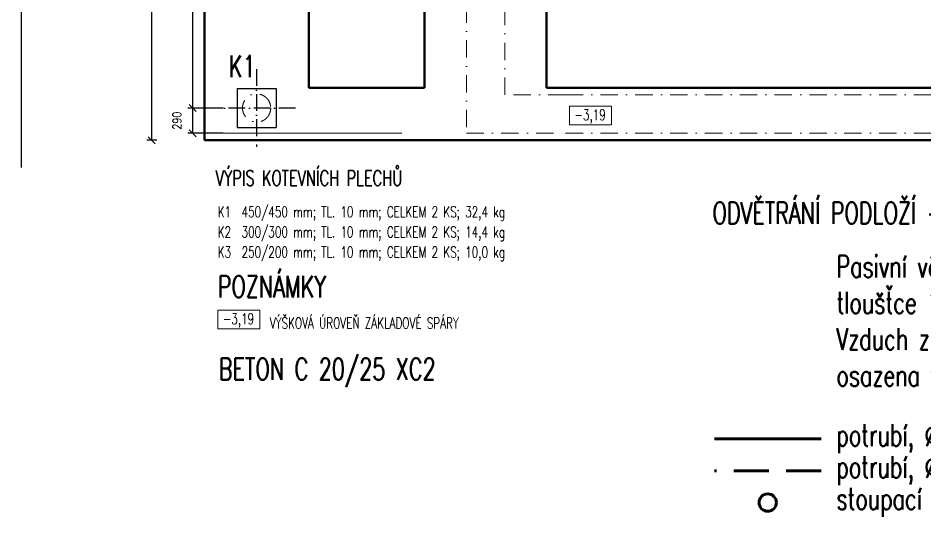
# Model space of a CAD drawing. Header units: millimetres. Extents: x 89194 to 559352, y -753138 to -204019.
# Drawn here: x 331409 to 341825, y -219994 to -214269 of the extents above; entities that cross this region are included whole.
import ezdxf

# ---------------------------------------------------------------- set-up
doc = ezdxf.new("R2010")
doc.units = ezdxf.units.MM
doc.header["$LTSCALE"] = 400
doc.header["$PDMODE"] = 3
for name, pattern in [('ACAD_ISO10W100', [18, 12, -3, 0, -3]), ('DASHDOT', [1, 0.5, -0.25, 0, -0.25]), ('DASHED', [0.75, 0.5, -0.25])]:
    doc.linetypes.add(name, pattern=pattern)
for name, color, linetype in [('obrys slabý', 7, 'Continuous'), ('RG_Rámeček', 5, 'Continuous'), ('čerchovaná', 1, 'ACAD_ISO10W100')]:
    doc.layers.add(name, color=color, linetype=linetype)
for name, color, linetype, lineweight in [('RG_koty', 7, 'Continuous', 9), ('RG_popisy', 11, 'Continuous', 9), ('RG_radon_potrubí', 160, 'Continuous', 70), ('RG_zdivo nové', 1, 'Continuous', 50), ('RG_čerch 1', 6, 'DASHDOT', 9), ('text 2.5 mm', 7, 'Continuous', 13), ('text 3.5 mm', 7, 'Continuous', 15)]:
    doc.layers.add(name, color=color, linetype=linetype, lineweight=lineweight)
doc.styles.add('Koty', font='romans.shx', dxfattribs={"width": 0.8})
doc.styles.add('styl 2.5 mm', font='simplex.shx', dxfattribs={"width": 0.7, "height": 0.125})
doc.styles.add('styl 3.5 mm', font='simplex.shx', dxfattribs={"width": 0.7, "height": 0.175})
doc.styles.add('styl 5 mm', font='simplex.shx', dxfattribs={"width": 0.7, "height": 0.25})
doc.dimstyles.new('RG_50_vnitřní', dxfattribs={"dimscale": 50, "dimtxt": 2, "dimasz": 1.6, "dimexe": 1.15, "dimexo": 0, "dimgap": 1, "dimtad": 1, "dimdec": 0, "dimrnd": 5, "dimzin": 0, "dimdsep": 46, "dimtxsty": 'Koty', "dimblk1": 'OBLIQUE', "dimblk2": 'OBLIQUE', "dimsah": 1, "dimcen": 0.09, "dimclrd": 256, "dimclre": 256, "dimclrt": 2, "dimazin": 0, "dimtfac": 1, "dimtdec": 0, "dimtmove": 2, "dimatfit": 3, "dimfxl": 1.15, "dimfxlon": 1, "dimtolj": 1, "dimtzin": 0, "dimarcsym": 0})

# ---------------------------------------------------------------- blocks, each defined once
blk = doc.blocks.new('_Oblique')
at = {"color": 0, "linetype": 'ByBlock', "lineweight": -2}
blk.add_line((-0.5, -0.5), (0.5, 0.5), dxfattribs=at)
blk = doc.blocks.new('*D710')
at = {"layer": 'Defpoints', "color": 0, "transparency": 16777216}
for p in [(333415, -215301), (333781, -215301), (333781, -215591)]:
    blk.add_point(p, dxfattribs=at)
at = {"layer": 'RG_koty', "lineweight": -2, "transparency": 16777216}
for p, q in [((333765, -215301), (333358, -215301)), ((333415, -215591), (333415, -215301)), ((333765, -215591), (333358, -215591))]:
    blk.add_line(p, q, dxfattribs=at)
at = {"layer": 'RG_koty', "lineweight": -2, "transparency": 16777216, "xscale": 80, "yscale": 80, "zscale": 80}
for p, rotation in [((333415, -215301), 90), ((333415, -215591), 270)]:
    blk.add_blockref('_Oblique', p, dxfattribs=dict(at, rotation=rotation))
at = {"layer": 'RG_koty', "color": 2, "transparency": 16777216, "insert": (333233, -215446), "char_height": 100, "attachment_point": 5, "rotation": 90, "style": 'Koty'}
blk.add_mtext('\\A1;290', dxfattribs=at)
blk = doc.blocks.new('*D711')
at = {"layer": 'Defpoints', "color": 0, "transparency": 16777216}
for p in [(333415, -211480), (333781, -211480), (333781, -215301)]:
    blk.add_point(p, dxfattribs=at)
at = {"layer": 'RG_koty', "lineweight": -2, "transparency": 16777216}
for p, q in [((333765, -211480), (333358, -211480)), ((333415, -215301), (333415, -211480)), ((333765, -215301), (333358, -215301))]:
    blk.add_line(p, q, dxfattribs=at)
at = {"layer": 'RG_koty', "lineweight": -2, "transparency": 16777216, "xscale": 80, "yscale": 80, "zscale": 80}
for p, rotation in [((333415, -211480), 90), ((333415, -215301), 270)]:
    blk.add_blockref('_Oblique', p, dxfattribs=dict(at, rotation=rotation))
at = {"layer": 'RG_koty', "color": 2, "transparency": 16777216, "insert": (333315, -213390), "char_height": 100, "attachment_point": 5, "rotation": 90, "style": 'Koty'}
blk.add_mtext('\\A1;3820', dxfattribs=at)
blk = doc.blocks.new('*D754')
at = {"layer": 'Defpoints', "color": 0, "transparency": 16777216}
for p in [(331449, -214052), (331449, -215671), (333548, -215671)]:
    blk.add_point(p, dxfattribs=at)
at = {"layer": 'RG_koty', "lineweight": -2, "transparency": 16777216}
for p, q in [((331449, -214109), (331449, -213994)), ((333548, -214052), (331449, -214052)), ((333548, -214109), (333548, -213994))]:
    blk.add_line(p, q, dxfattribs=at)
at = {"layer": 'RG_koty', "lineweight": -2, "transparency": 16777216, "xscale": 80, "yscale": 80, "zscale": 80, "rotation": 180}
blk.add_blockref('_Oblique', (331449, -214052), dxfattribs=at)
at = {"layer": 'RG_koty', "lineweight": -2, "transparency": 16777216, "xscale": 80, "yscale": 80, "zscale": 80}
blk.add_blockref('_Oblique', (333548, -214052), dxfattribs=at)
at = {"layer": 'RG_koty', "color": 2, "transparency": 16777216, "insert": (332498, -213952), "char_height": 100, "attachment_point": 5, "style": 'Koty'}
blk.add_mtext('\\A1;2100', dxfattribs=at)
blk = doc.blocks.new('*D755')
at = {"layer": 'Defpoints', "color": 0, "transparency": 16777216}
for p in [(332944, -204821), (333548, -204821), (333548, -215671)]:
    blk.add_point(p, dxfattribs=at)
at = {"layer": 'RG_koty', "lineweight": -2, "transparency": 16777216}
for p, q in [((333002, -204821), (332887, -204821)), ((332944, -215671), (332944, -204821)), ((333002, -215671), (332887, -215671))]:
    blk.add_line(p, q, dxfattribs=at)
at = {"layer": 'RG_koty', "lineweight": -2, "transparency": 16777216, "xscale": 80, "yscale": 80, "zscale": 80}
for p, rotation in [((332944, -204821), 90), ((332944, -215671), 270)]:
    blk.add_blockref('_Oblique', p, dxfattribs=dict(at, rotation=rotation))
at = {"layer": 'RG_koty', "color": 2, "transparency": 16777216, "insert": (332844, -210246), "char_height": 100, "attachment_point": 5, "rotation": 90, "style": 'Koty'}
blk.add_mtext('\\A1;10850', dxfattribs=at)

msp = doc.modelspace()

# ---------------------------------------------------------------- linework, layer by layer
at = {"layer": 'obrys slabý', "ltscale": 0.05}
for p, q in [((333923.3, -215075.7), (333923.3, -215525.7)), ((333923.3, -215075.7), (334373.3, -215075.7)), ((334373.3, -215075.7), (334373.3, -215525.7)), ((333923.3, -215525.7), (334373.3, -215525.7))]:
    msp.add_line(p, q, dxfattribs=at)
at = {"layer": 'RG_koty'}
for p, q in [((337742.5, -215277.8), (338224, -215277.8)), ((337742.5, -215493), (337742.5, -215277.8)), ((338224, -215277.8), (338224, -215493)), ((338224, -215493), (337742.5, -215493)), ((335815.9, -215590.7), (333720.8, -215590.7)), ((333703.5, -217620.3), (334184.9, -217620.3)), ((333703.5, -217835.5), (333703.5, -217620.3)), ((334184.9, -217620.3), (334184.9, -217835.5)), ((334184.9, -217835.5), (333703.5, -217835.5))]:
    msp.add_line(p, q, dxfattribs=at)
at = {"layer": 'RG_radon_potrubí'}
msp.add_lwpolyline([(340632.4, -219100.1), (339407.9, -219100.1)], dxfattribs=at)
at = {"layer": 'RG_radon_potrubí', "linetype": 'DASHED', "ltscale": 2}
msp.add_lwpolyline([(340632.4, -219465), (339407.9, -219465)], dxfattribs=at)
at = {"layer": 'RG_radon_potrubí'}
msp.add_circle((340020.1, -219830), 100, dxfattribs=at)
at = {"layer": 'RG_Rámeček', "color": 1}
for points in [[(331448.5, -215984.5), (331448.5, -204824.5), (336737.8, -204816.2), (355688.6, -211423.4)], [(333548.3, -215670.7), (333531.1, -204821.2)]]:
    msp.add_lwpolyline(points, dxfattribs=at)
at = {"layer": 'RG_zdivo nové'}
for p, q in [((336078.3, -207930.7), (336078.3, -215070.7)), ((337478.3, -215070.7), (337479, -209190.7)), ((334748.3, -215070.7), (336078.3, -215070.7)), ((337478.3, -215070.7), (343848.3, -215070.7)), ((337478.3, -215150.8), (337478.3, -215150.7)), ((333548.3, -215670.7), (353118.3, -215670.7))]:
    msp.add_line(p, q, dxfattribs=at)
for points in [[(333548.3, -207930.7), (333548.3, -215670.7)], [(334748.3, -207930.7), (334748.3, -215070.7)]]:
    msp.add_lwpolyline(points, dxfattribs=at)
at = {"layer": 'RG_čerch 1'}
for p, q in [((336558.3, -209320.7), (336558.3, -215590.7)), ((336998.3, -215150.7), (336999, -209320.7)), ((337698.3, -215150.7), (336998.3, -215150.7)), ((337698.3, -215150.7), (344548.3, -215150.7)), ((336558.3, -215590.7), (337698.3, -215590.7)), ((337698.3, -215590.7), (352738.3, -215590.7))]:
    msp.add_line(p, q, dxfattribs=at)
msp.add_circle((334148.3, -215300.7), 162, dxfattribs=at)
at = {"layer": 'čerchovaná', "ltscale": 0.04}
for points in [[(334148.3, -214854.2), (334148.3, -215747.2)], [(334594.8, -215300.7), (333701.8, -215300.7)]]:
    msp.add_lwpolyline(points, dxfattribs=at)

# ---------------------------------------------------------------- texts
at = {"layer": 'RG_koty', "style": 'styl 2.5 mm', "width": 0.7}
for p in [(337799.6, -215441.3), (333760.6, -217783.8)]:
    msp.add_text('-3,19', height=125, dxfattribs=at).set_placement(p)
at = {"layer": 'RG_popisy', "style": 'styl 5 mm', "width": 0.7}
for s, p in [('K1', (333829.7, -214946.3)), ('ODVĚTRÁNÍ PODLOŽÍ - PROTIRADONOVÁ OCHRANA:', (339386.5, -216630)), ('POZNÁMKY', (333702.1, -217475.8)), ('BETON C 20/25 XC2', (333714.7, -218422.5))]:
    msp.add_text(s, height=250, dxfattribs=at).set_placement(p)
at = {"layer": 'RG_popisy', "char_height": 250, "attachment_point": 1, "style": 'styl 5 mm'}
for s, width, insert in [('Pasivní větrací systém podloží je tvořen soustavou perforovaných drenážních trub - uložit do souvislé drenážní vrstvy o nejmenší tloušťce 150 mm frakce 16/32 mm. Drenážní trubky budou shora chráněny proti proražení štěrkem geotextilií. \\PVzduch z drenážního potrubí je odveden stoupacím potrubím (není perforované) o průměru 150 mm nad střechou domu, kde je osazena větrací hlavice.', 17080.249, (340810, -216994.7)), ('potrubí, %%C150 mm, dl. 25,2 m', 8440.276, (340810, -218931.1)), ('potrubí, %%C100 mm, dl. 26,2 m', 8440.276, (340810, -219296)), ('stoupací potrubí, %%C150 mm, dl. 16,0 m', 8440.276, (340810, -219660.9))]:
    msp.add_mtext_dynamic_manual_height_columns(s, width=width, gutter_width=500, heights=[0], dxfattribs=dict(at, insert=insert))
at = {"layer": 'text 2.5 mm', "ltscale": 0.5, "style": 'styl 2.5 mm', "width": 0.7}
for s, p in [('K1  450/450 mm; TL. 10 mm; CELKEM 2 KS; 32,4 kg', (333701.8, -216555.3)), ('K2  300/300 mm; TL. 10 mm; CELKEM 2 KS; 14,4 kg', (333701.8, -216786.3)), ('K3  250/200 mm; TL. 10 mm; CELKEM 2 KS; 10,0 kg', (333701.8, -217017.3)), ('VÝŠKOVÁ ÚROVEŇ ZÁKLADOVÉ SPÁRY', (334299.6, -217832.4))]:
    msp.add_text(s, height=125, dxfattribs=at).set_placement(p)
at = {"layer": 'text 3.5 mm', "ltscale": 0.5, "style": 'styl 3.5 mm', "width": 0.7}
msp.add_text('VÝPIS KOTEVNÍCH PLECHŮ', height=175, dxfattribs=at).set_placement((333679.9, -216192.1))

# ---------------------------------------------------------------- dimensions: what is measured, and where the dimension line sits
at = {"layer": 'RG_koty', "color": 1}
dim = msp.add_linear_dim(base=(332944.3, -204820.7), p1=(333548.3, -215670.7), p2=(333548.3, -204820.7), angle=90, dimstyle='RG_50_vnitřní', dxfattribs=at)
dim.commit()
dim.dimension.update_dxf_attribs({"geometry": '*D755', "text_midpoint": (332844.3, -210245.7)})
at = {"layer": 'RG_koty'}
for base, p1, p2, picture, middle in [((333415, -211479.7), (333780.5, -215300.7), (333780.5, -211479.7), '*D711', (333315, -213390.2)), ((333415, -215300.7), (333780.5, -215590.7), (333780.5, -215300.7), '*D710', (333232.5, -215445.7))]:
    dim = msp.add_linear_dim(base=base, p1=p1, p2=p2, angle=90, dimstyle='RG_50_vnitřní', override={"dimfxl": 7}, dxfattribs=at)
    dim.commit()
    dim.dimension.update_dxf_attribs({"geometry": picture, "text_midpoint": middle})
at = {"layer": 'RG_koty', "color": 1}
dim = msp.add_linear_dim(base=(331448.5, -214051.5), p1=(333548.3, -215670.7), p2=(331448.5, -215670.7), dimstyle='RG_50_vnitřní', dxfattribs=at)
dim.commit()
dim.dimension.update_dxf_attribs({"geometry": '*D754', "text_midpoint": (332498.4, -213951.5)})

doc.saveas('drawing.dxf')
